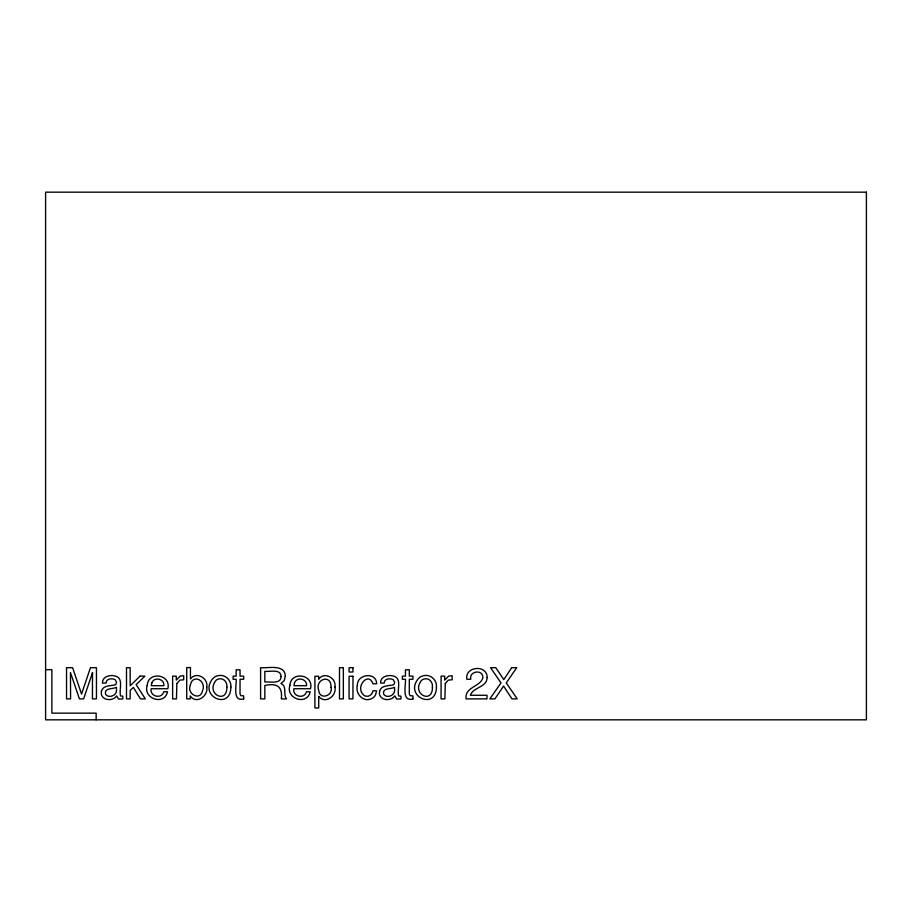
<?xml version="1.0" encoding="UTF-8"?>
<svg xmlns="http://www.w3.org/2000/svg" width="912" height="912" viewBox="0 0 912 912"><rect width="100%" height="100%" fill="white"/><g stroke="black" fill="none" stroke-linecap="round" stroke-linejoin="round"><path stroke-width="1.37" d="M45.6 669.659L51.87 669.659L51.87 713.138L96.148 713.138L96.148 719.83M92.522 672.566L92.431 698.888L96.455 698.888L96.455 667.687L90.459 667.687L81.556 694.066L72.595 667.687L66.542 667.687L66.542 698.888L70.577 698.888L70.463 672.566L79.435 698.888L83.619 698.888L92.522 672.566M331.033 687.374C333.325 695.81 319.907 700.279 318.778 690.749C314.48 678.995 331.615 673.558 331.033 687.374M190.346 685.208C186.39 694.032 200.378 701.305 202.453 690.908C207.047 680.762 192.592 673.147 190.346 685.208M206.75 687.078C208.54 696.118 196.194 704.657 190.243 695.981L190.243 698.888L186.721 698.888L186.721 667.573L190.437 667.573L190.437 678.904C196.24 671.175 208.552 678.049 206.75 687.078M230.861 687.032C230.702 710.836 198.451 696.403 212.576 678.881A9.394 9.394 0 0 1 218.059 675.689C224.911 673.979 231.625 680.067 230.861 687.032M357.367 685.311C354.893 693.85 363.728 703.163 372.107 698.375A7.809 7.809 0 0 0 375.55 694.75L376.656 690.84L372.94 690.84C372.495 694.26 369.314 697.042 365.803 696.13A4.685 4.685 0 0 1 362.702 693.941C355.646 686.212 368.699 671.312 372.94 683.783L376.656 683.783C376.508 671.608 356.991 673.877 357.367 685.311M436.426 687.032C436.255 710.836 404.005 696.403 418.129 678.881A9.394 9.394 0 0 1 423.624 675.689C430.464 673.979 437.19 680.067 436.426 687.032M147.242 685.334C142.648 698.763 164.536 705.956 167.512 691.752L163.75 691.752C161.903 699.322 149.602 696.802 151.153 688.731L167.831 688.731C171.479 674.276 148.143 670.822 147.242 685.334M289.913 685.334C285.319 698.763 307.219 705.956 310.183 691.752L306.432 691.752C304.574 699.322 292.273 696.802 293.835 688.731L310.502 688.731C314.161 674.276 290.814 670.822 289.913 685.334M334.932 687.01C336.938 695.981 325.037 704.611 318.733 696.335L318.733 707.963L314.902 707.963L314.902 676.248L318.619 676.248L318.619 679.258C324.159 671.118 336.619 678.004 334.932 687.01M281.044 676.499C281.124 684.581 269.542 681.412 264.833 681.982L264.833 671.312C269.53 672.041 280.839 668.439 281.044 676.499M101.437 691.421C99.659 700.188 112.518 702.297 116.679 695.879L118.492 699.025L122.835 698.991L122.835 696.175L120.555 695.936C118.742 689.848 124.283 677.844 114.935 675.963C109.85 674.572 102.053 676.601 102.486 683.088L106.054 683.088C106.145 678.494 112.016 678.004 115.197 679.691L116.588 682.529L115.676 684.741C110.933 686.006 102.714 685.06 101.437 691.421M379.552 691.421C377.773 700.188 390.621 702.297 394.782 695.879L396.606 699.025L400.938 698.991L400.938 696.175L398.658 695.936C396.845 689.848 402.386 677.844 393.049 675.963C387.953 674.572 380.167 676.601 380.589 683.088L384.157 683.088C384.26 678.494 390.119 678.004 393.311 679.691L394.702 682.529L393.779 684.741C389.036 686.006 380.828 685.06 379.552 691.421M487.133 677.479C487.088 687.409 473.168 687.01 470.364 695.275L486.985 695.275L486.985 698.888L466.1 698.888C464.493 686.77 480.51 687.01 482.904 677.65C483.052 669.009 468.962 670.901 470.729 679.258L466.841 679.258C464.71 666.011 487.361 664.449 487.133 677.479M226.871 687.146C227.225 704.372 206.351 694.271 215.186 681.492A5.198 5.198 0 0 1 218.652 678.984C223.622 677.559 227.51 682.427 226.871 687.146M432.425 687.146C432.778 704.372 411.916 694.271 420.74 681.492A5.198 5.198 0 0 1 424.205 678.984C429.187 677.559 433.063 682.427 432.425 687.146M285.331 676.1L284.179 680.683L280.93 683.555C286.858 685.71 283.552 693.086 285.695 697.498L286.528 698.888L281.341 698.888C282.72 686.69 277.145 682.757 264.833 685.505L264.833 698.888L260.604 698.888L260.604 667.687C267.98 668.393 284.886 663.902 285.331 676.1M116.485 690.395C116.793 695.594 108.539 698.683 105.61 694.317C103.865 687.557 112.814 689.335 116.485 687.317L116.485 690.395M394.588 690.395C394.896 695.594 386.642 698.683 383.724 694.317C381.968 687.557 390.917 689.335 394.588 687.317L394.588 690.395M176.848 683.521L176.461 698.888L172.63 698.888L172.63 676.134L176.267 676.134L176.267 680.067L180.325 676.043L183.7 675.735L183.7 679.771L179.892 680.124L176.848 683.521M445.284 683.521L444.896 698.888L441.077 698.888L441.077 676.134L444.703 676.134L444.703 680.067L448.772 676.043L452.147 675.735L452.147 679.771L448.328 680.124L445.284 683.521M151.791 683.02L151.255 685.699L163.898 685.699C164.65 678.631 153.98 676.373 151.791 683.02M294.462 683.02L293.938 685.699L306.58 685.699C307.321 678.631 296.662 676.373 294.462 683.02M511.689 667.687L503.789 679.622L495.82 667.687L490.531 667.687L501.007 682.894L489.824 698.888L494.931 698.888L503.572 686.063L511.985 698.888L517.229 698.888L506.251 682.894L516.728 667.687L511.689 667.687M139.981 676.134L130.165 685.801L130.165 667.687L126.494 667.687L126.494 698.888L130.165 698.888L130.165 690.35L133.369 687.42L140.471 698.888L145.35 698.888L136.15 684.661L144.871 676.134L139.981 676.134M243.675 698.888C232.07 702.251 236.755 685.049 236.174 679.258L233.096 679.258L233.096 676.134L236.174 676.134L236.174 669.784L240.038 669.784L240.038 676.134L243.675 676.134L243.675 679.258L240.038 679.258L240.038 694.112L240.848 695.708L243.675 695.879L243.675 698.888M412.942 698.888C401.337 702.251 406.022 685.049 405.452 679.258L402.363 679.258L402.363 676.134L405.452 676.134L405.452 669.784L409.317 669.784L409.317 676.134L412.942 676.134L412.942 679.258L409.317 679.258L409.317 694.112L410.115 695.708L412.942 695.879L412.942 698.888M866.4 192.17L45.6 192.17L45.6 719.83L866.4 719.83L866.4 192.17M343.334 667.687L339.503 667.687L339.503 698.888L343.334 698.888L343.334 667.687M352.955 667.687L349.068 667.687L349.068 672.019L352.955 672.019L352.955 667.687M352.955 676.248L349.068 676.248L349.068 698.888L352.955 698.888L352.955 676.248"/></g></svg>
